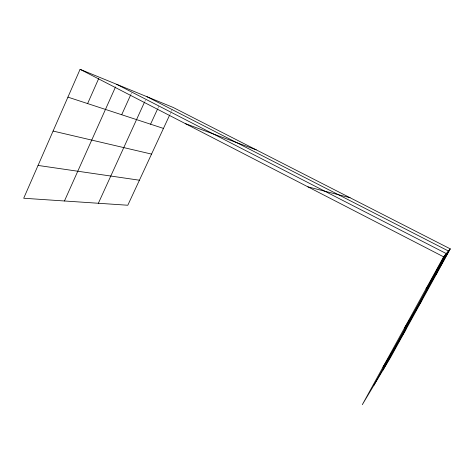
<?xml version="1.0" encoding="UTF-8"?>
<svg xmlns="http://www.w3.org/2000/svg" width="474" height="474" viewBox="0 0 474 474"><rect width="100%" height="100%" fill="white"/><g stroke="black" fill="none" stroke-linecap="round" stroke-linejoin="round"><path stroke-width="0.36" stroke-dasharray="2.37 1.78" d="M131.02 94.13L131.624 92.797M144.843 101.436L145.453 100.091M157.895 108.285L159.116 105.637M169.84 114.661L171.055 112.042M171.357 111.384L172.269 109.417"/><path stroke-width="0.71" d="M450.3 248.886L443.605 256.825L362.314 404.672L390.683 357.2L450.3 248.886L173.182 107.456L80.082 69.328L23.7 198.245L127.802 205.242L169.538 115.318M87.613 103.581L98.699 78.548M64.452 200.982L115.514 86.967M121.7 114.744L130.723 94.794M98.361 203.263L144.534 102.111M150.572 124.2L157.593 108.949M428.449 285.295L445.039 255.125M373.737 385.563L446.318 253.608L116.693 84.325M432.596 279.275L447.456 252.257M382.921 370.188L448.481 251.042L146.993 96.726M435.997 274.333L449.435 249.911M382.909 367.22L405.904 329.549M404.553 327.854L421.813 300.64M425.984 288.873L437.484 272.171M38.05 165.432L139.421 180.215M53.082 131.055L151.538 154.097M307.934 186.851L350.031 197.711M67.924 97.129L163.453 128.418M185.31 123.607L256.221 149.831M80.082 69.328L443.605 256.825"/></g></svg>
